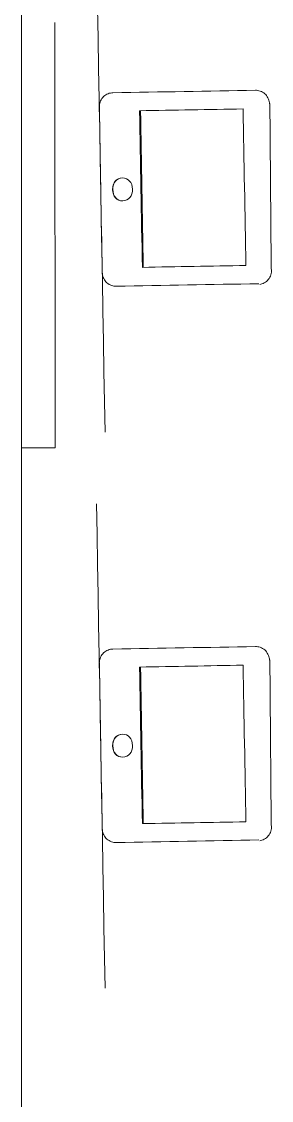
# Model space of a CAD drawing. Header units: centimetres. Extents: x -16.81 to -14.54, y 1.61 to 2.77.
# Drawn here: x -16.6384 to -16.6192, y 2.0934 to 2.176 of the extents above; entities that cross this region are included whole.
import ezdxf

# ---------------------------------------------------------------- set-up
doc = ezdxf.new("R2010")
doc.units = ezdxf.units.CM
doc.header["$MEASUREMENT"] = 0
doc.linetypes.add('AI-Linetype-3', pattern=[0.070556, 0.035278, -0.035278])
doc.linetypes.add('AI-Linetype-4', pattern=[0.070556, 0.035278, -0.035278])
doc.layers.get('0').update_dxf_attribs({"lineweight": 0})
doc.layers.add('Planta$iluminación', color=7, linetype='Continuous', lineweight=0)
doc.layers.add('Predeterminada', color=7, linetype='Continuous', lineweight=0)

msp = doc.modelspace()

# ---------------------------------------------------------------- linework, layer by layer
at = {"color": 18, "lineweight": 0, "true_color": 0x000000}
for p, q in [((-16.638415, 1.654903), (-16.638415, 2.51689)), ((-16.635848, 2.175899), (-16.635847, 2.143342)), ((-16.638415, 2.143342), (-16.635847, 2.143342))]:
    msp.add_line(p, q, dxfattribs=at)
at = {"layer": 'Planta$iluminación', "color": 4, "linetype": 'AI-Linetype-3', "lineweight": 0, "true_color": 0x00ffff}
msp.add_open_spline([(-16.632664, 2.181652), (-16.632445, 2.169281), (-16.632226, 2.156911), (-16.632008, 2.14454)], degree=3, dxfattribs=at)
at = {"layer": 'Planta$iluminación', "color": 4, "linetype": 'AI-Linetype-4', "lineweight": 0, "true_color": 0x00ffff}
msp.add_open_spline([(-16.632664, 2.139048), (-16.632445, 2.126678), (-16.632226, 2.114307), (-16.632008, 2.101937)], degree=3, dxfattribs=at)
at = {"layer": 'Predeterminada', "color": 251, "lineweight": 0, "true_color": 0x696969}
for points in [[(-16.631409, 2.170522), (-16.631498, 2.170516), (-16.631589, 2.170503), (-16.631682, 2.170481), (-16.631774, 2.17045), (-16.631865, 2.17041), (-16.631953, 2.17036), (-16.632037, 2.170302), (-16.632115, 2.170235), (-16.632186, 2.170161), (-16.63225, 2.17008), (-16.632306, 2.169994), (-16.632352, 2.169905), (-16.632389, 2.169813), (-16.632417, 2.169719), (-16.632436, 2.169626), (-16.632446, 2.169534), (-16.632448, 2.169445)], [(-16.619397, 2.169676), (-16.619403, 2.169765), (-16.619416, 2.169857), (-16.619438, 2.169949), (-16.619469, 2.170041), (-16.61951, 2.170132), (-16.619559, 2.17022), (-16.619618, 2.170304), (-16.619684, 2.170382), (-16.619759, 2.170453), (-16.619839, 2.170517), (-16.619925, 2.170573), (-16.620015, 2.170619), (-16.620107, 2.170656), (-16.6202, 2.170684), (-16.620293, 2.170703), (-16.620385, 2.170713), (-16.620474, 2.170715)], [(-16.632224, 2.156747), (-16.632218, 2.156658), (-16.632205, 2.156566), (-16.632183, 2.156474), (-16.632152, 2.156382), (-16.632111, 2.156291), (-16.632062, 2.156203), (-16.632003, 2.156119), (-16.631937, 2.156041), (-16.631862, 2.155969), (-16.631782, 2.155905), (-16.631696, 2.15585), (-16.631606, 2.155804), (-16.631514, 2.155766), (-16.631421, 2.155739), (-16.631328, 2.15572), (-16.631236, 2.15571), (-16.631147, 2.155707)], [(-16.620146, 2.155848), (-16.620058, 2.155864), (-16.619969, 2.155889), (-16.61988, 2.155923), (-16.619793, 2.155966), (-16.619708, 2.156017), (-16.619627, 2.156078), (-16.619551, 2.156146), (-16.619482, 2.156223), (-16.619421, 2.156305), (-16.619368, 2.156393), (-16.619324, 2.156486), (-16.619289, 2.15658), (-16.619264, 2.156676), (-16.619248, 2.156773), (-16.619242, 2.156867), (-16.619243, 2.15696), (-16.619253, 2.157049)], [(-16.631409, 2.127918), (-16.631498, 2.127913), (-16.631589, 2.127899), (-16.631682, 2.127877), (-16.631774, 2.127846), (-16.631865, 2.127806), (-16.631953, 2.127756), (-16.632037, 2.127698), (-16.632115, 2.127631), (-16.632186, 2.127557), (-16.63225, 2.127477), (-16.632306, 2.127391), (-16.632352, 2.127301), (-16.632389, 2.127209), (-16.632417, 2.127116), (-16.632436, 2.127023), (-16.632446, 2.126931), (-16.632448, 2.126841)], [(-16.619397, 2.127072), (-16.619403, 2.127162), (-16.619416, 2.127253), (-16.619438, 2.127345), (-16.619469, 2.127438), (-16.61951, 2.127528), (-16.619559, 2.127616), (-16.619618, 2.1277), (-16.619684, 2.127778), (-16.619759, 2.12785), (-16.619839, 2.127914), (-16.619925, 2.127969), (-16.620015, 2.128016), (-16.620107, 2.128053), (-16.6202, 2.128081), (-16.620293, 2.128099), (-16.620385, 2.12811), (-16.620474, 2.128112)], [(-16.620146, 2.113244), (-16.620058, 2.113261), (-16.619969, 2.113286), (-16.61988, 2.11332), (-16.619793, 2.113362), (-16.619708, 2.113414), (-16.619627, 2.113474), (-16.619551, 2.113543), (-16.619482, 2.113619), (-16.619421, 2.113702), (-16.619368, 2.11379), (-16.619324, 2.113882), (-16.619289, 2.113977), (-16.619264, 2.114073), (-16.619248, 2.114169), (-16.619242, 2.114264), (-16.619243, 2.114356), (-16.619253, 2.114445)], [(-16.632224, 2.114143), (-16.632218, 2.114054), (-16.632205, 2.113963), (-16.632183, 2.11387), (-16.632152, 2.113778), (-16.632111, 2.113687), (-16.632062, 2.113599), (-16.632003, 2.113516), (-16.631937, 2.113437), (-16.631862, 2.113366), (-16.631782, 2.113302), (-16.631696, 2.113246), (-16.631606, 2.1132), (-16.631514, 2.113163), (-16.631421, 2.113135), (-16.631328, 2.113116), (-16.631236, 2.113106), (-16.631147, 2.113104)]]:
    msp.add_lwpolyline(points, dxfattribs=at)
for points in [[(-16.631409, 2.170522), (-16.627764, 2.170586), (-16.624119, 2.170651), (-16.620474, 2.170715)], [(-16.619264, 2.157008), (-16.619296, 2.161241), (-16.619328, 2.165474), (-16.61936, 2.169708)], [(-16.632224, 2.156747), (-16.632298, 2.16098), (-16.632373, 2.165212), (-16.632448, 2.169445)], [(-16.629359, 2.169147), (-16.626711, 2.169194), (-16.624064, 2.16924), (-16.621416, 2.169287)], [(-16.629146, 2.157154), (-16.629217, 2.161152), (-16.629288, 2.165149), (-16.629359, 2.169147)], [(-16.629288, 2.169148), (-16.629217, 2.16515), (-16.629147, 2.161153), (-16.629076, 2.157155)], [(-16.621416, 2.169287), (-16.621346, 2.16529), (-16.621275, 2.161292), (-16.621204, 2.157295)], [(-16.621204, 2.157295), (-16.623852, 2.157248), (-16.626499, 2.157201), (-16.629146, 2.157154)], [(-16.620212, 2.155901), (-16.623857, 2.155836), (-16.627502, 2.155772), (-16.631147, 2.155707)], [(-16.631409, 2.127918), (-16.627764, 2.127983), (-16.624119, 2.128047), (-16.620474, 2.128112)], [(-16.632224, 2.114143), (-16.632298, 2.118376), (-16.632373, 2.122609), (-16.632448, 2.126841)], [(-16.619264, 2.114404), (-16.619296, 2.118638), (-16.619328, 2.122871), (-16.61936, 2.127104)], [(-16.629359, 2.126543), (-16.626711, 2.12659), (-16.624064, 2.126637), (-16.621416, 2.126684)], [(-16.629146, 2.114551), (-16.629217, 2.118548), (-16.629288, 2.122546), (-16.629359, 2.126543)], [(-16.629288, 2.126544), (-16.629217, 2.122547), (-16.629147, 2.118549), (-16.629076, 2.114552)], [(-16.621416, 2.126684), (-16.621346, 2.122686), (-16.621275, 2.118689), (-16.621204, 2.114691)], [(-16.621204, 2.114691), (-16.623852, 2.114644), (-16.626499, 2.114598), (-16.629146, 2.114551)], [(-16.620212, 2.113297), (-16.623857, 2.113233), (-16.627502, 2.113168), (-16.631147, 2.113104)]]:
    msp.add_open_spline(points, degree=3, dxfattribs=at)
for points, knots in [([(-16.630673, 2.164007), (-16.630229, 2.164009), (-16.629912, 2.16365), (-16.629903, 2.163139), (-16.629893, 2.162622), (-16.630203, 2.162252), (-16.630651, 2.162244), (-16.631098, 2.162236), (-16.631421, 2.162595), (-16.63143, 2.163112), (-16.631439, 2.163629), (-16.631129, 2.163999), (-16.630682, 2.164007), (-16.630679, 2.164007), (-16.630676, 2.164007), (-16.630673, 2.164007)], [0, 0, 0, 0, 1, 1, 1, 2, 2, 2, 3, 3, 3, 4, 4, 4, 5, 5, 5, 5]), ([(-16.630673, 2.164007), (-16.631117, 2.163994), (-16.631421, 2.163624), (-16.631412, 2.163112), (-16.631403, 2.162601), (-16.631086, 2.162242), (-16.630642, 2.162244)], [0, 0, 0, 0, 1, 1, 1, 2, 2, 2, 2]), ([(-16.630673, 2.121404), (-16.630229, 2.121406), (-16.629912, 2.121047), (-16.629903, 2.120535), (-16.629893, 2.120019), (-16.630203, 2.119648), (-16.630651, 2.11964), (-16.631098, 2.119632), (-16.631421, 2.119992), (-16.63143, 2.120508), (-16.631439, 2.121025), (-16.631129, 2.121396), (-16.630682, 2.121404), (-16.630679, 2.121404), (-16.630676, 2.121404), (-16.630673, 2.121404)], [0, 0, 0, 0, 1, 1, 1, 2, 2, 2, 3, 3, 3, 4, 4, 4, 5, 5, 5, 5]), ([(-16.630673, 2.121404), (-16.631117, 2.12139), (-16.631421, 2.12102), (-16.631412, 2.120509), (-16.631403, 2.119997), (-16.631086, 2.119638), (-16.630642, 2.11964)], [0, 0, 0, 0, 1, 1, 1, 2, 2, 2, 2])]:
    msp.add_open_spline(points, degree=3, knots=knots, dxfattribs=at)

doc.saveas('drawing.dxf')
